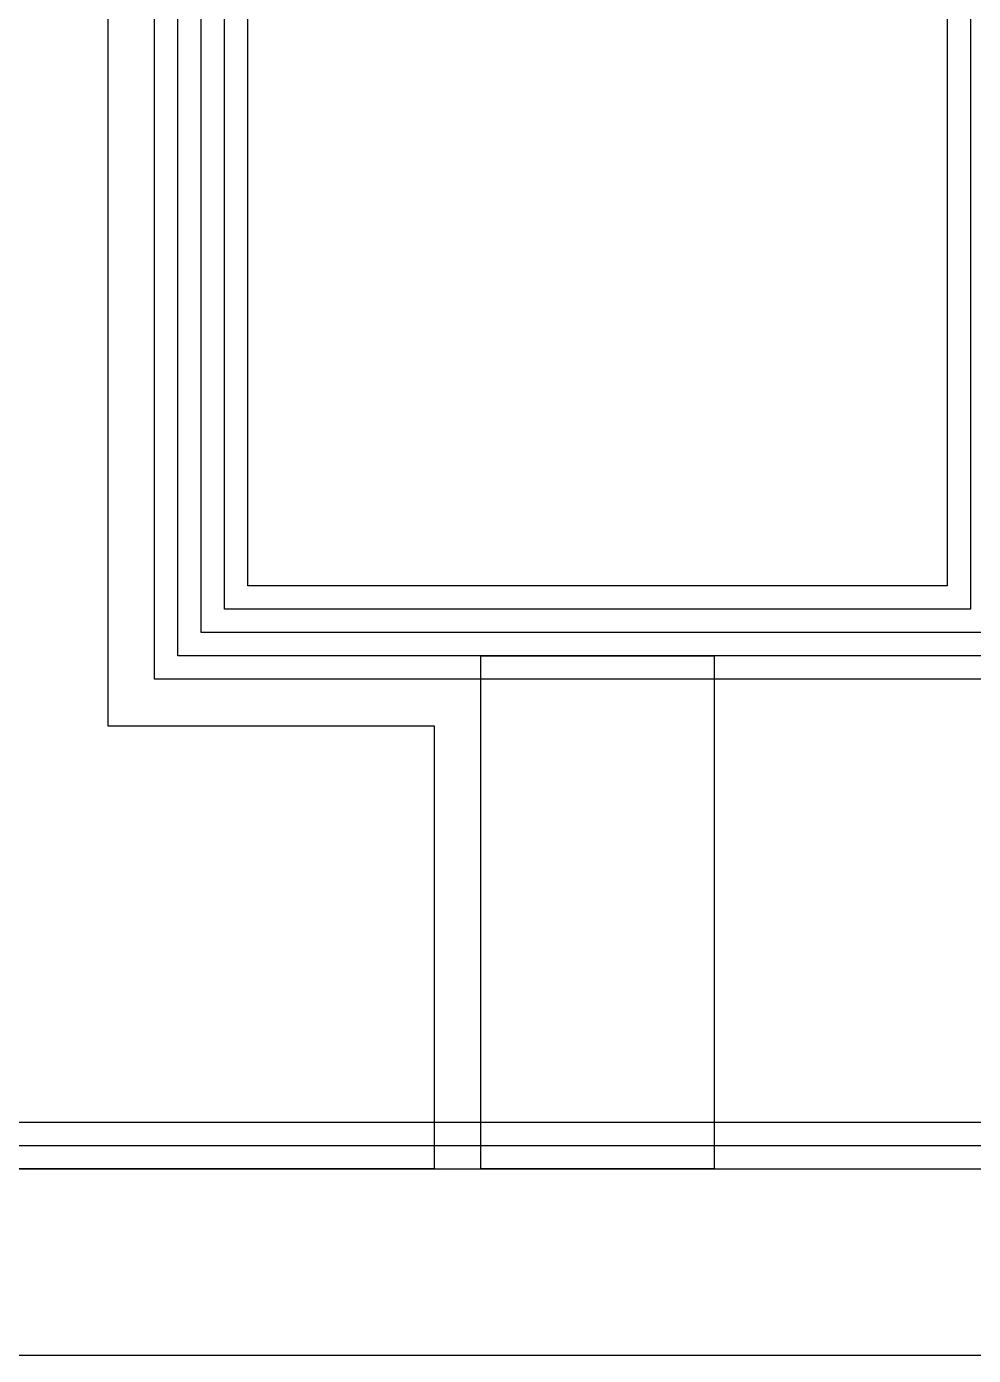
# Model space of a CAD drawing. Extents: x -87611 to 96139, y 77822 to 138139.
# Drawn here: x -19809.1 to -19606.1, y 109858.9 to 110143.8 of the extents above; entities that cross this region are included whole.
import ezdxf

# ---------------------------------------------------------------- set-up
doc = ezdxf.new("R2010")
doc.units = 0
doc.header["$MEASUREMENT"] = 0
doc.layers.get('0').update_dxf_attribs({"color": 6})
for name, color, linetype in [('L12D0 Etch', 190, 'Continuous'), ('L14D0 Au', 2, 'Continuous'), ('L15D0 PVIA', 7, 'Continuous'), ('L3D0 Base', 3, 'Continuous'), ('L4D0 Cntr', 1, 'Continuous'), ('L7D0 DE', 42, 'Continuous'), ('L8D0 Wire', 5, 'Continuous')]:
    doc.layers.add(name, color=color, linetype=linetype)

# ---------------------------------------------------------------- blocks, each defined once
blk = doc.blocks.new('_32PADS')
at = {"layer": 'L14D0 Au'}
blk.add_lwpolyline([(955, -1340), (955, -1060), (1014.467, -1060), (1115, -1160.533), (1115, -1340)], close=True, dxfattribs=at)
at = {"layer": 'L15D0 PVIA'}
blk.add_lwpolyline([(960, -1335), (960, -1065), (1012.396, -1065), (1110, -1162.604), (1110, -1335)], close=True, dxfattribs=at)
at = {"layer": 'L3D0 Base'}
for points in [[(945, -1350), (945, -1050), (1018.609, -1050), (1125, -1156.391), (1125, -1350)], [(1010, -1460), (1010, -1350), (1060, -1350), (1060, -1460)]]:
    blk.add_lwpolyline(points, close=True, dxfattribs=at)
at = {"layer": 'L4D0 Cntr'}
blk.add_lwpolyline([(950, -1345), (950, -1055), (1016.538, -1055), (1120, -1158.462), (1120, -1345)], close=True, dxfattribs=at)
at = {"layer": 'L8D0 Wire'}
blk.add_lwpolyline([(940, -1355), (940, -1045), (1020.68, -1045), (1130, -1154.32), (1130, -1355)], close=True, dxfattribs=at)
blk = doc.blocks.new('_32TRCE70')
at = {"layer": 'L14D0 Au'}
blk.add_lwpolyline([(-114, 135.21), (-966.8, 988.02), (-966.8, 1035), (-930, 1035), (-930, 1365), (-1000, 1365), (-1000, 1460), (-840, 1460), (-840, 1365), (-910, 1365), (-910, 1035), (-813, 1035), (-813, 912), (-282.84, 381.84), (-304.06, 360.62), (-240.42, 296.99), (-219.2, 318.2)], dxfattribs=at)
blk = doc.blocks.new('$32_70_A')
at = {"layer": 'L12D0 Etch'}
blk.add_lwpolyline([(0, 0), (0, 2950), (50, 2950), (50, 50), (2950, 50), (2950, 2950), (0, 2950), (0, 3000), (3000, 3000), (3000, 0)], close=True, dxfattribs=at)
at = {"layer": 'L3D0 Base'}
blk.add_lwpolyline([(0, 0), (0, 2960), (40, 2960), (40, 40), (2960, 40), (2960, 2960), (0, 2960), (0, 3000), (3000, 3000), (3000, 0)], close=True, dxfattribs=at)
at = {"layer": 'L4D0 Cntr'}
blk.add_lwpolyline([(0, 0), (0, 2955), (45, 2955), (45, 45), (2955, 45), (2955, 2955), (0, 2955), (0, 3000), (3000, 3000), (3000, 0)], close=True, dxfattribs=at)
at = {"layer": 'L7D0 DE'}
blk.add_lwpolyline([(0, 0), (0, 2960), (40, 2960), (40, 40), (2960, 40), (2960, 2960), (0, 2960), (0, 3000), (3000, 3000), (3000, 0)], close=True, dxfattribs=at)
blk.add_blockref('_32PADS', (1500, 1500))
at = {"rotation": 180}
blk.add_blockref('_32TRCE70', (1500, 1500), dxfattribs=at)

msp = doc.modelspace()

# ---------------------------------------------------------------- block references
at = {"linetype": 'Continuous'}
msp.add_blockref('$32_70_A', (-22221.72, 109858.93), dxfattribs=at)

doc.saveas('drawing.dxf')
